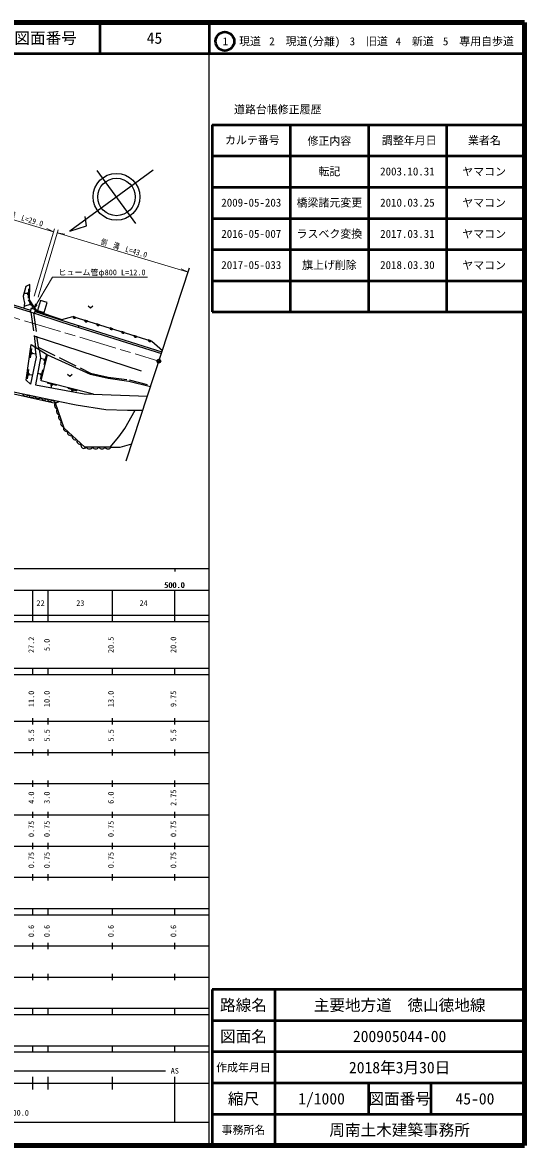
# Model space of a CAD drawing. Units: millimetres at full size, sheet at 1:1000; details may follow other scales. Extents: x 40000 to 680000, y 20000 to 380000.
# Drawn here: x 519222 to 680000, y 20000 to 380000 of the extents above; entities that cross this region are included whole.
import ezdxf
from ezdxf.enums import TextEntityAlignment as Align

# ---------------------------------------------------------------- set-up
doc = ezdxf.new("R2010")
doc.units = ezdxf.units.MM
doc.header["$LTSCALE"] = 1000
doc.header["$PDMODE"] = 32
doc.header["$PDSIZE"] = 500
doc.linetypes.add('CHAIN', pattern=[18.5, 12, -1.5, 3.5, -1.5])
doc.linetypes.add('DASHED', pattern=[7.5, 6, -1.5])
for name, color, linetype, lineweight in [('M-BGD', 7, 'Continuous', 25), ('M-BMK', 2, 'CHAIN', 13), ('M-BMK-OTRS', 5, 'Continuous', 25), ('M-BMK-SRVR', 3, 'Continuous', 25), ('M-STR-HTXT', 7, 'Continuous', 13), ('M-TTL', 2, 'Continuous', 140), ('M-TTL-BAND', 7, 'Continuous', 25), ('M-TTL-FRAM', 2, 'Continuous', 50), ('M-TTL-LINE', 7, 'Continuous', 50)]:
    doc.layers.add(name, color=color, linetype=linetype, lineweight=lineweight)
doc.layers.add('M-OTRS', color=6, linetype='Continuous')
doc.layers.add('M-TTL-TXT', color=7, linetype='Continuous')
doc.styles.add('ＭＳ ゴシック', font='')
doc.styles.get('ＭＳ ゴシック').set_extended_font_data('MS Gothic')

# ---------------------------------------------------------------- blocks, each defined once
blk = doc.blocks.new('open_arrow')
at = {"color": 0, "linetype": 'Continuous', "lineweight": -2}
blk.add_lwpolyline([(7.5, 1.25), (0, 0), (7.5, -1.25)], dxfattribs=at)

msp = doc.modelspace()

# ---------------------------------------------------------------- hatches: boundary and pattern name
at = {"layer": 'M-BGD'}
for points in [[(536349, 285468, -0.82183), (535404, 285763)], [(540036, 284317, -0.82183), (539090, 284612)], [(543926, 283102, -0.82183), (542980, 283397)], [(548199, 281768, -0.82183), (547253, 282063)], [(551940, 280599, -0.82183), (550994, 280895)], [(555846, 279379, -0.82183), (554900, 279675)], [(560440, 277945, -0.82183), (559494, 278240)]]:
    msp.add_hatch(color=256, dxfattribs=at).paths.add_polyline_path(points)

# ---------------------------------------------------------------- linework, layer by layer
for p, q in [((494679, 295494), (521641, 287222)), ((494855, 296068), (521817, 287795)), ((520918, 293084), (519707, 293107)), ((520911, 292734), (520925, 293434)), ((521189, 291578), (521247, 294578)), ((521721, 289612), (520020, 289079)), ((522784, 288512), (521162, 291036)), ((521910, 289317), (521532, 289906)), ((536349, 285468), (535404, 285763)), ((540036, 284317), (539090, 284612)), ((537283, 282788), (537104, 282215)), ((543926, 283102), (542980, 283397)), ((548199, 281768), (547253, 282063)), ((551940, 280599), (550994, 280895)), ((522874, 279514), (557278, 268348)), ((555846, 279379), (554900, 279675)), ((560440, 277945), (559494, 278240)), ((522081, 275492), (521669, 272520)), ((522220, 274311), (522124, 273618)), ((522172, 273965), (523461, 273786)), ((526247, 271925), (524953, 272241)), ((526164, 271585), (526330, 272265)), ((526182, 270396), (526894, 273310)), ((521142, 268718), (520730, 265746)), ((521282, 267538), (521185, 266844)), ((521234, 267191), (522370, 267033)), ((525099, 267231), (524052, 267487)), ((525016, 266891), (525183, 267571)), ((525035, 265702), (525747, 268616)), ((520373, 265353), (521740, 264095)), ((530073, 263597), (527165, 264335)), ((528884, 263589), (528206, 263761)), ((528545, 263675), (528344, 262885)), ((536764, 261861), (533864, 262626)), ((535576, 261864), (534899, 262042)), ((535238, 261953), (535150, 261622))]:
    msp.add_line(p, q, dxfattribs=at)
at = {"layer": 'M-BGD', "linetype": 'DASHED'}
for p, q in [((521938, 287131), (523428, 275836)), ((522779, 286873), (524306, 275299))]:
    msp.add_line(p, q, dxfattribs=at)
at = {"layer": 'M-BGD'}
for points in [[(521575, 296032), (520304, 295392), (519492, 292283), (519537, 291535), (519846, 290056), (519682, 288451)], [(523987, 287409), (523269, 288313), (521480, 291096), (521575, 296032)], [(456311, 288516), (460925, 285872), (471028, 280255), (479807, 275783), (483512, 274018), (490427, 271103), (500391, 266544), (503107, 265445), (511566, 262727), (516861, 261493), (531228, 258536), (536370, 257460), (545934, 255931), (552906, 255728), (557742, 255689)], [(540232, 289186), (540982, 288486), (541732, 289186)], [(523075, 286782), (531801, 283877), (563706, 273879)], [(523251, 287356), (531986, 284448), (563885, 274451)], [(523335, 287628), (531838, 284773), (535302, 285795), (560693, 277866), (564010, 274808)], [(520373, 265353), (521951, 276741), (527249, 273496)], [(523199, 275977), (523589, 272717), (521740, 264095)], [(524600, 275119), (524998, 272479), (523355, 263810), (538989, 260910), (559212, 260172)], [(541954, 260802), (533089, 263140), (525207, 265142), (527249, 273496)], [(527249, 273496), (540876, 267236), (546640, 265953), (553289, 265061), (560238, 263304)], [(533602, 267291), (534352, 266591), (535102, 267291)], [(483836, 251704), (489830, 246481), (494118, 245281), (496409, 253320), (498779, 256091), (502575, 258990), (504279, 260280), (506909, 261630), (511563, 262002), (529745, 257979)], [(547286, 243874), (539184, 243874), (532551, 249912), (529745, 257979)], [(547286, 243874), (550086, 247225), (552048, 249792), (555324, 255708)], [(547286, 243874), (550524, 243874), (554201, 244889)]]:
    msp.add_lwpolyline(points, dxfattribs=at)
for points in [[(521641, 287222), (523075, 286782), (523427, 287929), (521993, 288369)], [(524034, 287671), (526157, 287020), (527153, 290265), (525029, 290916)]]:
    msp.add_lwpolyline(points, close=True, dxfattribs=at)
at = {"layer": 'M-BGD', "linetype": 'DASHED'}
msp.add_lwpolyline([(524229, 275883), (541004, 267617), (546710, 266347), (553365, 265454), (560363, 263685)], dxfattribs=at)
at = {"layer": 'M-BGD'}
for centre, radius, start, end in [((535906, 285709), 505, 173.8273, 331.48549), ((539592, 284558), 505, 173.8273, 331.48549), ((543482, 283343), 505, 173.8273, 331.48549), ((547755, 282009), 505, 173.8273, 331.48549), ((551496, 280840), 505, 173.8273, 331.48549), ((555402, 279620), 505, 173.8273, 331.48549), ((559996, 278186), 505, 173.8273, 331.48549), ((520320, 261382), 1160, 198.85461, 317.88424), ((522279, 260979), 1160, 198.85461, 317.88424), ((524238, 260575), 1160, 198.85461, 317.88424), ((526197, 260172), 1160, 198.85461, 317.88424), ((528156, 259769), 1160, 198.85461, 317.88424), ((530115, 259366), 1160, 198.85461, 317.88424), ((530630, 257228), 1160, 139.6622, 258.69183), ((531287, 255339), 1160, 139.6622, 258.69183), ((531944, 253450), 1160, 139.6622, 258.69183), ((532601, 251561), 1160, 139.6622, 258.69183), ((533420, 250029), 1119, 159.35236, 280.81824), ((534765, 248692), 1160, 168.17293, 287.20255), ((536244, 247346), 1160, 168.17293, 287.20255), ((537723, 246000), 1160, 168.17293, 287.20255), ((538896, 244424), 952, 150.59868, 324.68428), ((540673, 244462), 1160, 210.48519, 329.51481), ((542673, 244462), 1160, 210.48519, 329.51481), ((544673, 244462), 1160, 210.48519, 329.51481), ((546658, 244437), 1136, 209.7691, 330.2309)]:
    msp.add_arc(centre, radius, start, end, dxfattribs=at)
at = {"layer": 'M-BMK'}
msp.add_lwpolyline([(449329, 304083), (452631, 303592), (456959, 302724), (462971, 301372), (466697, 300348), (562913, 271461)], dxfattribs=at)
at = {"layer": 'M-BMK-OTRS'}
msp.add_line((552415, 239443), (572723, 301381), dxfattribs=at)
at = {"layer": 'M-BMK-SRVR'}
for p, q in [((561047, 332607), (534366, 313137)), ((555523, 315578), (543144, 332541)), ((539770, 314845), (539276, 317804)), ((534366, 313137), (539770, 314845))]:
    msp.add_line(p, q, dxfattribs=at)
for centre, radius in [((549309, 324094), 7500), ((549334, 324059), 6000), ((562913, 271461), 600)]:
    msp.add_circle(centre, radius, dxfattribs=at)
at = {"layer": 'M-OTRS'}
msp.add_point((562913, 271461), dxfattribs=at)
at = {"layer": 'M-STR-HTXT'}
for p, q in [((502380, 320958), (529208, 312903)), ((523017, 292283), (529496, 313861)), ((524205, 291976), (530670, 313508)), ((529208, 312903), (526978, 313929)), ((530382, 312551), (572263, 299977)), ((530382, 312551), (532809, 312179)), ((572263, 299977), (570033, 301003))]:
    msp.add_line(p, q, dxfattribs=at)
msp.add_lwpolyline([(522710, 288149), (528812, 298324), (559212, 298324)], dxfattribs=at)
at = {"layer": 'M-TTL'}
for p, q in [((680000, 380000), (40000, 380000)), ((680000, 20000), (680000, 380000)), ((40000, 20000), (680000, 20000))]:
    msp.add_line(p, q, dxfattribs=at)
at = {"layer": 'M-TTL-BAND'}
for p, q in [((579000, 20000), (579000, 370000)), ((40000, 205000), (579000, 205000)), ((568000, 205000), (568000, 204000)), ((68000, 198000), (579000, 198000)), ((522500, 188000), (522500, 198000)), ((527500, 188000), (527500, 198000)), ((548000, 188000), (548000, 198000)), ((568000, 188000), (568000, 198000)), ((40000, 190000), (579000, 190000)), ((40000, 188000), (579000, 188000)), ((40000, 173000), (579000, 173000)), ((522500, 171000), (522500, 173000)), ((527500, 171000), (527500, 173000)), ((548000, 171000), (548000, 173000)), ((568000, 171000), (568000, 173000)), ((40000, 171000), (579000, 171000)), ((40000, 156000), (579000, 156000)), ((522500, 155000), (522500, 157000)), ((527500, 155000), (527500, 157000)), ((548000, 155000), (548000, 157000)), ((568000, 155000), (568000, 157000)), ((46000, 146000), (579000, 146000)), ((522500, 145000), (522500, 147000)), ((527500, 145000), (527500, 147000)), ((548000, 145000), (548000, 147000)), ((568000, 145000), (568000, 147000)), ((522500, 135000), (522500, 137000)), ((527500, 135000), (527500, 137000)), ((548000, 135000), (548000, 137000)), ((568000, 135000), (568000, 137000)), ((52000, 136000), (579000, 136000)), ((46000, 126000), (579000, 126000)), ((522500, 125000), (522500, 127000)), ((527500, 125000), (527500, 127000)), ((548000, 125000), (548000, 127000)), ((568000, 125000), (568000, 127000)), ((52000, 116000), (579000, 116000)), ((522500, 115000), (522500, 117000)), ((527500, 115000), (527500, 117000)), ((548000, 115000), (548000, 117000)), ((568000, 115000), (568000, 117000)), ((46000, 106000), (579000, 106000)), ((522500, 105000), (522500, 107000)), ((527500, 105000), (527500, 107000)), ((548000, 105000), (548000, 107000)), ((568000, 105000), (568000, 107000)), ((40000, 96000), (579000, 96000)), ((40000, 94000), (579000, 94000)), ((522500, 94000), (522500, 96000)), ((527500, 94000), (527500, 96000)), ((548000, 94000), (548000, 96000)), ((568000, 94000), (568000, 96000)), ((49000, 84000), (579000, 84000)), ((522500, 83000), (522500, 85000)), ((527500, 83000), (527500, 85000)), ((548000, 83000), (548000, 85000)), ((568000, 83000), (568000, 85000)), ((40000, 74000), (579000, 74000)), ((522500, 73000), (522500, 75000)), ((527500, 73000), (527500, 75000)), ((548000, 73000), (548000, 75000)), ((568000, 73000), (568000, 75000)), ((40000, 64000), (579000, 64000)), ((40000, 62000), (579000, 62000)), ((522500, 62000), (522500, 64000)), ((527500, 62000), (527500, 64000)), ((548000, 62000), (548000, 64000)), ((568000, 62000), (568000, 64000)), ((40000, 52000), (579000, 52000)), ((522500, 50000), (522500, 52000)), ((527500, 50000), (527500, 52000)), ((548000, 50000), (548000, 52000)), ((568000, 50000), (568000, 52000)), ((40000, 50000), (579000, 50000)), ((71000, 44000), (565000, 44000)), ((40000, 40000), (579000, 40000)), ((522500, 38000), (522500, 42000)), ((527500, 38000), (527500, 42000)), ((548000, 38000), (548000, 42000)), ((568000, 27500), (568000, 42000)), ((68000, 27500), (579000, 27500))]:
    msp.add_line(p, q, dxfattribs=at)
at = {"layer": 'M-TTL-FRAM'}
for p, q in [((580000, 347197), (580000, 287197)), ((580000, 347197), (680000, 347197)), ((580000, 287197), (680000, 287197)), ((680000, 70000), (580000, 70000)), ((580000, 70000), (580000, 20000))]:
    msp.add_line(p, q, dxfattribs=at)
at = {"layer": 'M-TTL-LINE'}
for p, q in [((543997, 380000), (543997, 370000)), ((579000, 380000), (579000, 370000)), ((40000, 370000), (680000, 370000)), ((605000, 347197), (605000, 287197)), ((630000, 347197), (630000, 287197)), ((655000, 347197), (655000, 287197)), ((580000, 337197), (680000, 337197)), ((580000, 327197), (680000, 327197)), ((580000, 317197), (680000, 317197)), ((580000, 307197), (680000, 307197)), ((580000, 297197), (680000, 297197)), ((600000, 70000), (600000, 20000)), ((680000, 60000), (580000, 60000)), ((680000, 50000), (580000, 50000)), ((680000, 40000), (580000, 40000)), ((630000, 40000), (630000, 30000)), ((650000, 40000), (650000, 30000)), ((680000, 30000), (580000, 30000))]:
    msp.add_line(p, q, dxfattribs=at)
msp.add_circle((584031, 373958), 3000, dxfattribs=at)

# ---------------------------------------------------------------- block references
at = {"layer": 'M-STR-HTXT', "xscale": 240, "yscale": 240, "rotation": 59.1}
msp.add_blockref('open_arrow', (522710, 288149), dxfattribs=at)

# ---------------------------------------------------------------- texts
at = {"layer": 'M-STR-HTXT', "style": 'ＭＳ ゴシック', "width": 0.8}
for s, p in [('側\u3000溝\u3000L=29.0', (518008, 316212)), ('側\u3000溝\u3000L=43.0', (551308, 306214))]:
    msp.add_text(s, height=1833, rotation=343.288, dxfattribs=at).set_placement(p, align=Align.BOTTOM_CENTER)
at = {"layer": 'M-STR-HTXT', "style": 'ＭＳ ゴシック'}
msp.add_text('ヒューム管φ800 L=12.0', height=1833, dxfattribs=at).set_placement((530712, 298424), align=Align.BOTTOM_LEFT)
at = {"layer": 'M-TTL-BAND', "style": 'ＭＳ ゴシック'}
for s, p in [('500.0', (567844, 198195)), ('500.0', (568000, 198195)), ('22', (525000, 192405)), ('23', (537750, 192405)), ('24', (558000, 192405)), ('AS', (568000, 42500)), ('100.0', (518000, 29033))]:
    msp.add_text(s, height=1833, dxfattribs=at).set_placement(p, align=Align.BOTTOM_CENTER)
for s, p in [('27.2', (523500, 180500)), ('5.0', (528500, 180500)), ('20.5', (549000, 180500)), ('20.0', (569000, 180500)), ('11.0', (523500, 163174)), ('10.0', (528500, 163174)), ('13.0', (549000, 163174)), ('9.75', (569000, 163174)), ('5.5', (523500, 151500)), ('5.5', (528500, 151500)), ('5.5', (549000, 151500)), ('5.5', (569000, 151500)), ('4.0', (523500, 131500)), ('3.0', (528500, 131500)), ('6.0', (549000, 131500)), ('2.75', (569000, 131500)), ('0.75', (523500, 121500)), ('0.75', (528500, 121500)), ('0.75', (549000, 121500)), ('0.75', (569000, 121500)), ('0.75', (523500, 111500)), ('0.75', (528500, 111500)), ('0.75', (549000, 111500)), ('0.75', (569000, 111500)), ('0.6', (523500, 88764)), ('0.6', (528500, 88764)), ('0.6', (549000, 88764)), ('0.6', (569000, 88764))]:
    msp.add_text(s, height=1833, rotation=90, dxfattribs=at).set_placement(p, align=Align.BOTTOM_CENTER)
at = {"layer": 'M-TTL-TXT', "style": 'ＭＳ ゴシック'}
for s, height, p in [('図面番号', 3666, (526622, 375000)), ('45', 3666, (561497, 375000)), ('1\u3000現道', 2566, (589448, 373958)), ('2\u3000現道(分離)', 2566, (609619, 373958)), ('3\u3000旧道', 2566, (630121, 373958)), ('4\u3000新道', 2566, (644824, 373958)), ('5\u3000専用自歩道', 2566, (665228, 373958)), ('道路台帳修正履歴', 2566, (600968, 352113)), ('カルテ番号', 2566, (592839, 342277)), ('修正内容', 2566, (617509, 342023)), ('調整年月日', 2566, (643089, 342197)), ('業者名', 2566, (667134, 342197)), ('転記', 2566, (617500, 332245)), ('2003.10.31', 2566, (642500, 332245)), ('ヤマコン', 2566, (667077, 332189)), ('2009-05-203', 2566, (592500, 322245)), ('橋梁諸元変更', 2566, (617500, 322245)), ('2010.03.25', 2566, (642500, 322245)), ('ヤマコン', 2566, (667077, 322189)), ('2016-05-007', 2566, (592500, 312245)), ('ラスベク変換', 2566, (617500, 312245)), ('2017.03.31', 2566, (642500, 312245)), ('ヤマコン', 2566, (667077, 312189)), ('2017-05-033', 2566, (592500, 302245)), ('旗上げ削除', 2566, (617500, 302245)), ('2018.03.30', 2566, (642500, 302245)), ('ヤマコン', 2566, (667077, 302189)), ('路線名', 3666, (590000, 65000)), ('路線名', 3666, (590000, 65000)), ('主要地方道\u3000徳山徳地線', 3666, (640000, 65000)), ('図面名', 3666, (590000, 55000)), ('図面名', 3666, (590000, 55000)), ('200905044-00', 3666, (640000, 55000)), ('2018年3月30日', 3666, (640000, 45000)), ('作成年月日', 2566, (590000, 45000)), ('作成年月日', 2566, (590000, 45000)), ('縮尺', 3666, (590000, 35000)), ('縮尺', 3666, (590000, 35000)), ('1/1000', 3666, (615000, 35000)), ('図面番号', 3666, (640000, 35000)), ('図面番号', 3666, (640000, 35000)), ('45-00', 3666, (664125, 35000)), ('事務所名', 2566, (590000, 25000)), ('事務所名', 2566, (590000, 25000)), ('周南土木建築事務所', 3666, (640000, 25000))]:
    msp.add_text(s, height=height, dxfattribs=at).set_placement(p, align=Align.MIDDLE_CENTER)

doc.saveas('drawing.dxf')
